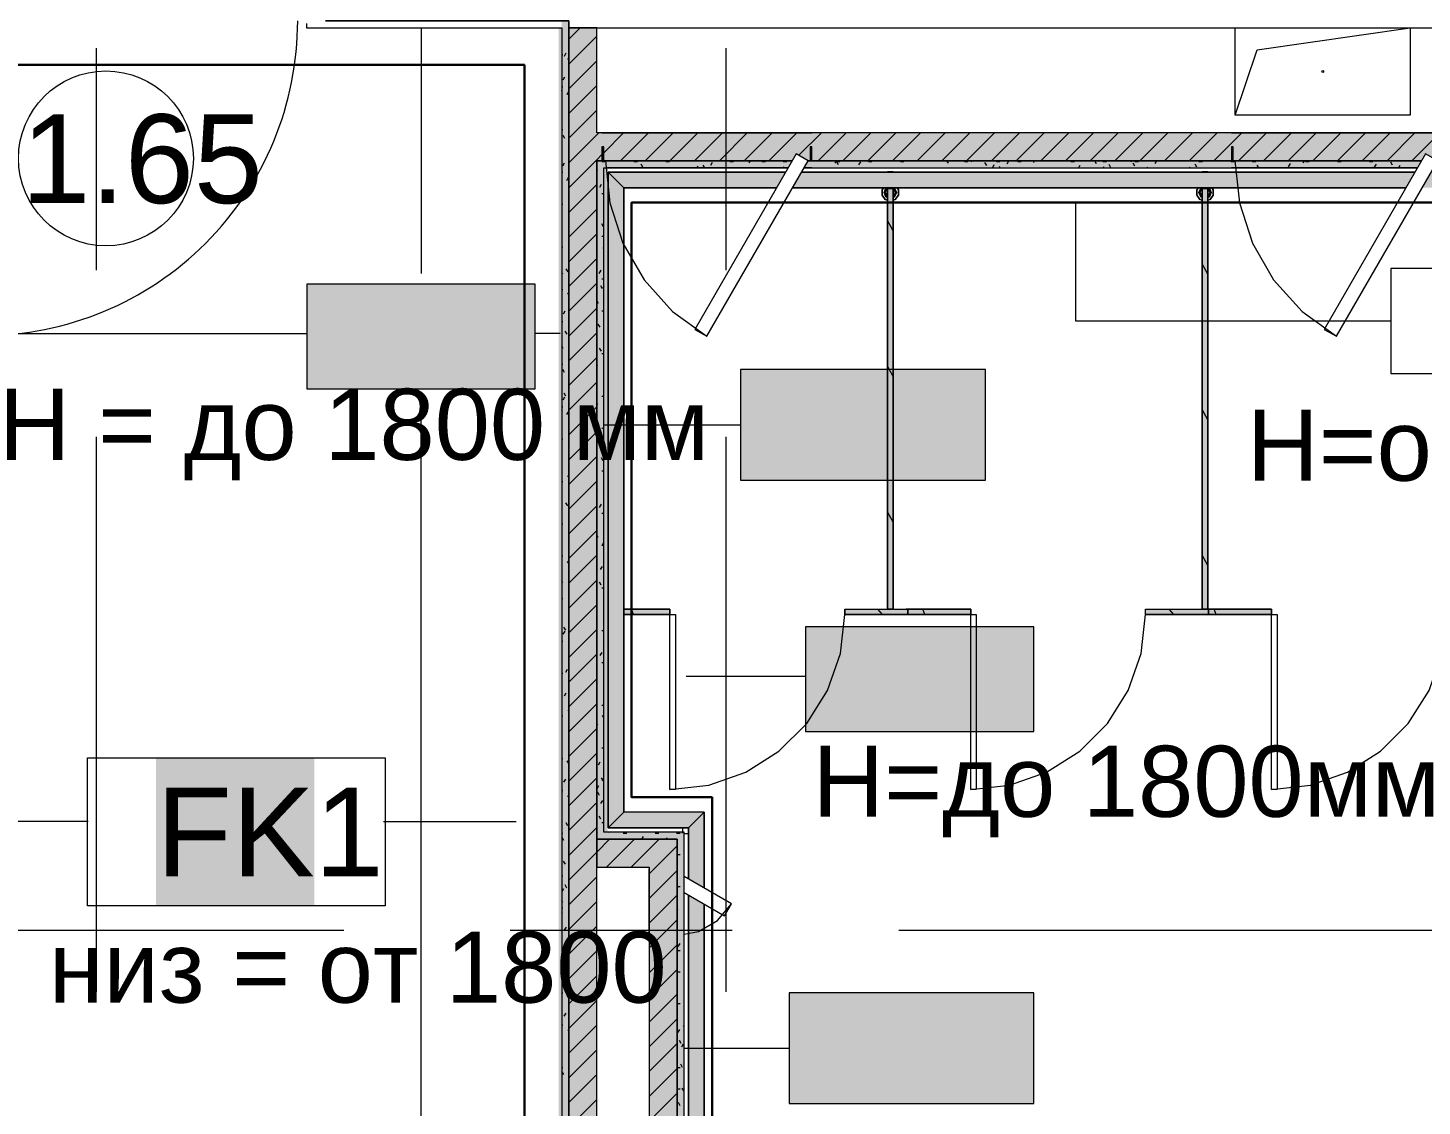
# Model space of a CAD drawing. Header units: millimetres. Extents: x -3817 to 677485, y -22715 to 103890.
# Drawn here: x 92907 to 96894, y 9208 to 12291 of the extents above; entities that cross this region are included whole.
import ezdxf

# ---------------------------------------------------------------- set-up
doc = ezdxf.new("R2010")
doc.units = ezdxf.units.MM
doc.layers.add('PDF _Геометрия', color=7, linetype='Continuous', true_color=0x1d1d1d)
doc.layers.add('PDF _Сплошная заливка', color=7, linetype='Continuous', true_color=0xffffff)
doc.layers.add('PDF _Текст', color=7, linetype='Continuous')
doc.styles.add('PDF GOST-Common', font='arial.ttf')

msp = doc.modelspace()

# ---------------------------------------------------------------- hatches: boundary and pattern name
at = {"layer": 'PDF _Сплошная заливка', "transparency": 33554559}
for points in [[(100741.3, 11911.4), (101323.6, 11911.4), (101323.6, 11991.3), (94533.6, 11991.3), (94533.6, 11911.4), (94548.6, 11911.4), (94548.6, 11951.4), (94553.6, 11951.4), (94553.6, 11911.4), (95092.4, 11911.4), (95103.9, 11931.3), (95138.6, 11911.4), (95143.6, 11911.4), (95143.6, 11951.4), (95148.6, 11951.4), (95148.6, 11911.4), (96348.6, 11911.4), (96348.6, 11951.4), (96353.6, 11951.4), (96353.6, 11911.4), (96892.4, 11911.4), (96903.9, 11931.3), (96938.6, 11911.4), (96943.6, 11911.4), (96943.6, 11951.4), (96948.6, 11951.4), (96948.6, 11911.4), (98148.6, 11911.4), (98148.6, 11951.4), (98153.6, 11951.4), (98153.6, 11911.4), (98692.4, 11911.4), (98703.9, 11931.3), (98738.6, 11911.4), (98743.6, 11911.4), (98743.6, 11951.4), (98748.6, 11951.4), (98748.6, 11911.4), (99410.6, 11911.4)], [(94763.6, 7761.4), (94783.6, 7761.4), (94783.6, 9991.4), (94763.6, 9991.4), (94763.6, 8221.2)], [(94683.6, 7741.4), (94763.6, 7741.4), (94763.6, 9891.3), (94683.6, 9891.3), (94683.6, 8221.2)]]:
    msp.add_hatch(color=256, dxfattribs=at).paths.add_polyline_path(points)
h = msp.add_hatch(color=256, dxfattribs=at)
h.paths.add_polyline_path([(96880.8, 11891.3), (96892.4, 11911.4), (95137.6, 11909.6), (95127, 11891.3), (96749.4, 11891.3)], flags=0)
h.paths.add_polyline_path([(101323.6, 11891.3), (101323.6, 11911.4), (98738.6, 11911.4), (98727, 11891.3), (101303.6, 11891.3)], flags=0)
h.paths.add_polyline_path([(94753.4, 11891.3), (95080.8, 11891.3), (95092.4, 11911.4), (94553.6, 11911.4), (94553.6, 11891.3)], flags=0)
h.paths.add_polyline_path([(98680.8, 11891.3), (98692.4, 11911.4), (96938.6, 11911.4), (96927, 11891.3), (98413.9, 11891.3)], flags=0)
at = {"layer": 'PDF _Сплошная заливка', "true_color": 0xd7cdc4, "transparency": 33554559}
h = msp.add_hatch(color=254, dxfattribs=at)
h.paths.add_polyline_path([(100741.3, 11833.9), (101246.1, 11833.9), (101291.1, 11878.9), (98719.8, 11878.9), (98693.8, 11833.9), (100075.9, 11833.9)], flags=0)
h.paths.add_polyline_path([(98647.6, 11833.9), (98673.6, 11878.9), (96919.8, 11878.9), (96893.8, 11833.9), (98413.9, 11833.9)], flags=0)
h.paths.add_polyline_path([(96749.4, 11833.9), (96847.6, 11833.9), (96873.6, 11878.9), (95119.8, 11878.9), (95093.8, 11833.9), (96613.9, 11833.9)], flags=0)
h.paths.add_polyline_path([(95047.6, 11833.9), (95073.6, 11878.9), (94566.1, 11878.9), (94611.1, 11833.9), (94813.9, 11833.9)], flags=0)
msp.add_hatch(color=254, dxfattribs=at).paths.add_polyline_path([(94566.1, 10003.9), (94611.1, 10048.8), (94611.1, 11833.9), (94566.1, 11878.9), (94566.1, 10657)])
at = {"layer": 'PDF _Сплошная заливка', "true_color": 0xe2ddcd, "transparency": 33554559}
for points in [[(95365.1, 10629.3), (95381.1, 10629.3), (95381.1, 11829.4), (95365.1, 11829.4), (95365.1, 10657)], [(96265.1, 10629.3), (96281.1, 10629.3), (96281.1, 11829.4), (96265.1, 11829.4), (96265.1, 10657)]]:
    msp.add_hatch(color=254, dxfattribs=at).paths.add_polyline_path(points)
at = {"layer": 'PDF _Сплошная заливка', "true_color": 0xd7cdc4, "transparency": 33554559}
h = msp.add_hatch(color=254, dxfattribs=at)
h.paths.add_polyline_path([(94796.1, 7773.9), (94841.1, 7818.9), (94841.1, 9785.4), (94796.1, 9811.4), (94796.1, 8221.2)], flags=0)
h.paths.add_polyline_path([(94841.1, 9831.6), (94841.1, 10048.8), (94796.1, 10003.9), (94796.1, 9857.6)], flags=0)

# ---------------------------------------------------------------- linework, layer by layer
at = {"layer": 'PDF _Геометрия', "color": 9, "lineweight": 9, "true_color": 0xc0c0c0}
for points in [[(93703.6, 12303.4), (93703.6, 12291.4), (94433.6, 12291.4), (94433.6, 8631.3), (93653.6, 8631.3), (93653.6, 8619.4)], [(101773.6, 7311.4), (101403.6, 7311.4), (101403.6, 12291.4), (101323.6, 12291.4), (101323.6, 11991.3), (94533.6, 11991.3), (94533.6, 12291.4), (94453.6, 12291.4), (94453.6, 8611.3), (94453.6, 8631.3), (94453.6, 12311.3), (94433.6, 12311.3), (93758.6, 12311.3), (94453.6, 12311.3), (94453.6, 12291.4), (101853.6, 12291.4)], [(94548.6, 11991.3), (95148.6, 11991.3)], [(96348.6, 11991.3), (96948.6, 11991.3)], [(99873.6, 7311.4), (94533.6, 7311.4), (94533.6, 11911.4), (94553.6, 11911.4), (94533.6, 11911.4), (94533.6, 9971.3), (94553.6, 9971.3), (94763.6, 9971.3), (94763.6, 9891.3), (94763.6, 9971.3), (94533.6, 9971.3), (94533.6, 9891.3), (94683.6, 9891.3), (94683.6, 7741.4), (94533.6, 7741.4), (94533.6, 7661.4), (95503.6, 7661.4), (95503.6, 7311.4), (95583.6, 7311.4), (95583.6, 7461.4), (98533.6, 7461.4)], [(94815.1, 7761.4), (94783.6, 7761.4), (94783.6, 9991.4), (94763.6, 9991.4), (94553.6, 9991.4), (94553.6, 11891.3), (95080.8, 11891.3), (94564.6, 11891.3)], [(95148.6, 11891.3), (95127, 11891.3), (96880.8, 11891.3), (96348.6, 11891.3)], [(94683.6, 9686.4), (94683.6, 9886.3)]]:
    msp.add_lwpolyline(points, dxfattribs=at)
at = {"layer": 'PDF _Геометрия', "color": 7, "lineweight": 9}
for points in [[(94031.4, 12290.8), (94031.4, 11588.8)], [(96359.7, 12041.4), (96422.2, 12228.8), (96859.7, 12291.4)], [(94566.1, 11878.9), (94566.1, 10003.9), (94796.1, 10003.9), (94841.1, 10048.8), (94611.1, 10048.8), (94611.1, 11833.9)], [(95365.1, 11832.4), (95362.4, 11831.3), (95358, 11820.7), (95362.4, 11810), (95365.1, 11808.9)], [(95365.1, 11809), (95365.1, 11811.7), (95365.1, 11815.3), (95365.1, 11819.1), (95365.1, 11822.5), (95365.1, 11826.1), (95365.1, 11829.6), (95365.1, 11832.4)], [(95381.1, 11832.4), (95381.1, 11829.6), (95381.1, 11826), (95381.1, 11822.2), (95381.1, 11818.8), (95381.1, 11815.2), (95381.1, 11811.7), (95381.1, 11809)], [(95381.1, 11808.9), (95383.7, 11810), (95388.1, 11820.7), (95383.7, 11831.3), (95381.1, 11832.4)], [(96250.4, 11829.2), (96253.7, 11833.9), (96249.7, 11828.3), (96249.7, 11813.1), (96258.6, 11800.7), (96265.1, 11798.6), (96258.6, 11800.7), (96250.4, 11812.1)], [(96249.7, 11813.1), (96249.7, 11828.3)], [(96265.1, 11832.4), (96262.4, 11831.3), (96258, 11820.7), (96262.4, 11810), (96265.1, 11808.9)], [(96265.1, 11809), (96265.1, 11811.7), (96265.1, 11815.3), (96265.1, 11819.1), (96265.1, 11822.5), (96265.1, 11826.1), (96265.1, 11829.6), (96265.1, 11832.4)], [(96281.1, 11832.4), (96281.1, 11829.6), (96281.1, 11826), (96281.1, 11822.2), (96281.1, 11818.8), (96281.1, 11815.2), (96281.1, 11811.7), (96281.1, 11809)], [(96281.1, 11808.9), (96283.7, 11810), (96288.1, 11820.7), (96283.7, 11831.3), (96281.1, 11832.4)], [(96804.1, 11452.9), (95904.1, 11452.9), (95904.1, 11791.4)], [(92672.3, 11416.8), (93704.8, 11416.8)], [(94429.1, 11416.8), (94358, 11416.8)], [(94031.4, 8627.2), (94031.4, 11244.8)], [(94553.6, 11156.2), (94945.1, 11156.2)], [(94743.1, 10613.3), (94611.1, 10613.3), (94743.1, 10613.3)], [(94743.1, 10113.3), (94743.1, 10613.3), (94759.1, 10613.3), (94759.1, 10113.3), (94743.1, 10113.3), (94854.3, 10125.9), (94960, 10162.9), (95054.8, 10222.4), (95134, 10301.6), (95193.6, 10396.4), (95230.5, 10502.1), (95243.1, 10613.3), (95243.1, 10629.3), (95243.1, 10613.3)], [(95243.1, 10629.3), (95423.1, 10629.3), (95418.7, 10629.3)], [(95423.1, 10613.3), (95243.1, 10613.3), (95423.1, 10613.3)], [(95381.1, 10629.3), (95365.1, 10629.3)], [(95603.1, 10613.3), (95423.1, 10613.3), (95603.1, 10613.3)], [(95603.1, 10113.3), (95603.1, 10613.3), (95619.1, 10613.3), (95619.1, 10113.3), (95603.1, 10113.3), (95714.3, 10125.9), (95820, 10162.9), (95914.8, 10222.4), (95994, 10301.6), (96053.6, 10396.4), (96090.5, 10502.1), (96103.1, 10613.3), (96103.1, 10629.3)], [(96103.1, 10613.3), (96103.1, 10629.3), (96283.1, 10629.3), (96283.1, 10613.3), (96283.1, 10629.3)], [(96283.1, 10613.3), (96103.1, 10613.3), (96283.1, 10613.3)], [(96281.1, 10629.3), (96265.1, 10629.3)], [(96463.1, 10613.3), (96283.1, 10613.3), (96463.1, 10613.3)], [(96463.1, 10113.3), (96463.1, 10613.3), (96479.1, 10613.3), (96479.1, 10113.3), (96463.1, 10113.3), (96574.3, 10125.9), (96680, 10162.9), (96774.8, 10222.4), (96854, 10301.6), (96913.6, 10396.4), (96950.5, 10502.1), (96963.1, 10613.3), (96963.1, 10629.3)], [(94789.1, 10436.9), (95130.6, 10436.9)], [(94841.1, 10048.8), (94841.1, 9831.6), (94841.1, 10048.8), (94611.1, 10048.8)], [(93079.6, 10021.3), (92803.6, 10021.3)], [(93923.6, 10021.3), (94303.6, 10021.3)], [(94796.1, 10003.9), (94796.1, 9857.6), (94796.1, 10003.9), (94566.1, 10003.9)], [(94779.1, 10003.9), (94779.1, 9991.4)], [(94783.6, 9987.4), (94796.1, 9987.4)], [(94796.1, 7773.9), (94822.3, 7773.9), (94796.1, 7773.9), (94796.1, 9811.4), (94796.1, 7773.9), (94841.1, 7818.9), (94841.1, 9785.4), (94841.1, 7818.9), (94848.3, 7818.9), (94841.1, 7818.9)], [(94783.6, 9373.8), (95083.7, 9373.8)]]:
    msp.add_lwpolyline(points, dxfattribs=at)
at = {"layer": 'PDF _Геометрия', "lineweight": 9}
for points in [[(94453.6, 12258.5), (94486.4, 12291.4)], [(94453.6, 12187.8), (94533.6, 12267.8)], [(94453.6, 12117.1), (94533.6, 12197.1)], [(94453.6, 12046.4), (94533.6, 12126.4)], [(94453.6, 11975.6), (94533.6, 12055.6)], [(94453.6, 11904.9), (94533.6, 11984.9), (94540, 11991.3)], [(94553.6, 11934.2), (94610.7, 11991.3)], [(94601.4, 11911.4), (94681.4, 11991.3)], [(94672.1, 11911.4), (94752.1, 11991.3)], [(94742.8, 11911.4), (94822.8, 11991.3)], [(94813.5, 11911.4), (94893.5, 11991.3)], [(94884.3, 11911.4), (94964.3, 11991.3)], [(94955, 11911.4), (95035, 11991.3)], [(95025.7, 11911.4), (95105.7, 11991.3)], [(95111.8, 11926.8), (95176.4, 11991.3)], [(95167.1, 11911.4), (95247.1, 11991.3)], [(95237.8, 11911.4), (95317.8, 11991.3)], [(95308.5, 11911.4), (95388.5, 11991.3)], [(95379.2, 11911.4), (95459.2, 11991.3)], [(95449.9, 11911.4), (95529.9, 11991.3)], [(95520.7, 11911.4), (95600.7, 11991.3)], [(95591.4, 11911.4), (95671.4, 11991.3)], [(95662.1, 11911.4), (95742.1, 11991.3)], [(95732.8, 11911.4), (95812.8, 11991.3)], [(95803.5, 11911.4), (95883.5, 11991.3)], [(95874.2, 11911.4), (95954.2, 11991.3)], [(95944.9, 11911.4), (96024.9, 11991.3)], [(96015.6, 11911.4), (96095.6, 11991.3)], [(96086.3, 11911.4), (96166.3, 11991.3)], [(96157.1, 11911.4), (96237.1, 11991.3)], [(96227.8, 11911.4), (96307.8, 11991.3)], [(96298.5, 11911.4), (96378.5, 11991.3)], [(96369.2, 11911.4), (96449.2, 11991.3)], [(96439.9, 11911.4), (96519.9, 11991.3)], [(96510.6, 11911.4), (96590.6, 11991.3)], [(96581.3, 11911.4), (96661.3, 11991.3)], [(96652, 11911.4), (96732, 11991.3)], [(96722.7, 11911.4), (96802.7, 11991.3)], [(96793.4, 11911.4), (96873.4, 11991.3)], [(96864.2, 11911.4), (96944.2, 11991.3)], [(94453.6, 11834.2), (94533.6, 11914.2), (94548.6, 11929.2)], [(94453.6, 11763.5), (94533.6, 11843.5)], [(94453.6, 11692.8), (94533.6, 11772.8)], [(94453.6, 11622.1), (94533.6, 11702.1)], [(94453.6, 11551.4), (94533.6, 11631.4)], [(94453.6, 11480.7), (94533.6, 11560.7)], [(94453.6, 11410), (94533.6, 11490)], [(94453.6, 11339.2), (94533.6, 11419.2)], [(94453.6, 11268.5), (94533.6, 11348.5)], [(94453.6, 11197.8), (94533.6, 11277.8)], [(94453.6, 11127.1), (94533.6, 11207.1)], [(94453.6, 11056.4), (94533.6, 11136.4)], [(94453.6, 10985.7), (94533.6, 11065.7)], [(94453.6, 10915), (94533.6, 10995)], [(94453.6, 10844.3), (94533.6, 10924.3)], [(94453.6, 10773.6), (94533.6, 10853.6)], [(94453.6, 10702.9), (94533.6, 10782.9)], [(94453.6, 10632.1), (94533.6, 10712.1)], [(94453.6, 10561.4), (94533.6, 10641.4)], [(94453.6, 10490.7), (94533.6, 10570.7)], [(94453.6, 10420), (94533.6, 10500)], [(94453.6, 10349.3), (94533.6, 10429.3)], [(94453.6, 10278.6), (94533.6, 10358.6)], [(94453.6, 10207.9), (94533.6, 10287.9)], [(94453.6, 10137.2), (94533.6, 10217.2)], [(94453.6, 10066.5), (94533.6, 10146.5)], [(94453.6, 9995.7), (94533.6, 10075.7)], [(94453.6, 9925), (94533.6, 10005)], [(94453.6, 9854.3), (94533.6, 9934.3), (94570.6, 9971.3)], [(94561.3, 9891.3), (94641.3, 9971.3)], [(94632, 9891.3), (94712, 9971.3)], [(94683.6, 9872.2), (94702.7, 9891.3), (94763.6, 9952.2)], [(94453.6, 9783.6), (94533.6, 9863.6)], [(94683.6, 9801.5), (94763.6, 9881.5)], [(94683.6, 9730.8), (94763.6, 9810.8)], [(94453.6, 9712.9), (94533.6, 9792.9)], [(94683.6, 9660.1), (94763.6, 9740.1)], [(94453.6, 9642.2), (94533.6, 9722.2)], [(94453.6, 9571.5), (94533.6, 9651.5)], [(94683.6, 9589.3), (94763.6, 9669.3)], [(94453.6, 9500.8), (94533.6, 9580.8)], [(94683.6, 9518.6), (94763.6, 9598.6)], [(94453.6, 9430.1), (94533.6, 9510.1)], [(94683.6, 9447.9), (94763.6, 9527.9)], [(94683.6, 9377.2), (94763.6, 9457.2)], [(94453.6, 9359.3), (94533.6, 9439.3)], [(94453.6, 9288.6), (94533.6, 9368.6)], [(94683.6, 9306.5), (94763.6, 9386.5)], [(94453.6, 9217.9), (94533.6, 9297.9)], [(94683.6, 9235.8), (94763.6, 9315.8)], [(94453.6, 9147.2), (94533.6, 9227.2)], [(94683.6, 9165.1), (94763.6, 9245.1)]]:
    msp.add_lwpolyline(points, dxfattribs=at)
at = {"layer": 'PDF _Геометрия', "color": 7, "lineweight": 9}
for points in [[(96859.7, 12291.4), (96859.7, 12041.4), (96359.7, 12041.4), (96359.7, 12291.4)], [(94553.6, 11911.4), (95092.4, 11911.4)], [(95138.6, 11911.4), (96892.4, 11911.4)], [(94611.1, 11833.9), (94611.1, 10048.8), (94566.1, 10003.9), (94566.1, 11878.9), (95073.6, 11878.9), (94566.1, 11878.9), (94611.1, 11833.9), (95047.6, 11833.9)], [(96873.6, 11878.9), (95119.8, 11878.9)], [(95381.1, 11879.3), (95365.1, 11879.3)], [(96281.1, 11879.3), (96265.1, 11879.3)], [(96847.6, 11833.9), (95093.8, 11833.9)], [(95365.1, 11798.6), (95358.6, 11800.7), (95349.7, 11813.1), (95349.7, 11828.3), (95353.7, 11833.9), (95349.7, 11828.3), (95349.7, 11813.1), (95358.6, 11800.7)], [(95365.1, 11806.4), (95360.7, 11808.2), (95355.5, 11820.7), (95360.7, 11833.1), (95355.5, 11820.7), (95360.7, 11808.2)], [(95365.1, 11833.4), (95358.1, 11822), (95362.9, 11809.5), (95365.1, 11807.9)], [(95365.1, 11833.9), (95365.1, 10629.3), (95365.1, 11829.4)], [(95392.4, 11833.9), (95396.5, 11828.3), (95396.5, 11813.1), (95387.5, 11800.7), (95381.1, 11798.6), (95387.5, 11800.7), (95396.5, 11813.1), (95396.5, 11828.3)], [(95381.1, 11833.9), (95381.1, 11829.4), (95381.1, 10629.3)], [(95381.1, 11807.9), (95388.1, 11819.3), (95383.3, 11831.8), (95381.1, 11833.4)], [(95385.5, 11833.1), (95390.6, 11820.7), (95385.5, 11808.2), (95381.1, 11806.4), (95385.5, 11808.2), (95390.6, 11820.7)], [(96265.1, 11806.4), (96260.7, 11808.2), (96255.5, 11820.7), (96260.7, 11833.1), (96255.5, 11820.7), (96260.7, 11808.2)], [(96265.1, 11833.4), (96258.1, 11822), (96262.9, 11809.5), (96265.1, 11807.9)], [(96265.1, 11833.9), (96265.1, 10629.3), (96265.1, 11829.4)], [(96292.4, 11833.9), (96296.5, 11828.3), (96296.5, 11813.1), (96287.5, 11800.7), (96281.1, 11798.6), (96287.5, 11800.7), (96296.5, 11813.1), (96296.5, 11828.3)], [(96281.1, 11833.9), (96281.1, 11829.4), (96281.1, 10629.3)], [(96281.1, 11807.9), (96288.1, 11819.3), (96283.3, 11831.8), (96281.1, 11833.4)], [(96285.5, 11833.1), (96290.6, 11820.7), (96285.5, 11808.2), (96281.1, 11806.4), (96285.5, 11808.2), (96290.6, 11820.7)], [(97457.2, 11602.9), (96804.1, 11602.9), (96804.1, 11302.9), (97457.2, 11302.9)], [(94358, 11558.7), (93704.8, 11558.7), (93704.8, 11258.7), (94358, 11258.7)], [(95645.1, 11313.8), (94945.1, 11313.8), (94945.1, 10998.1), (95645.1, 10998.1)], [(94743.1, 10629.3), (94611.1, 10629.3), (94743.1, 10629.3), (94743.1, 10613.3)], [(95423.1, 10629.3), (95423.1, 10613.3)], [(95603.1, 10629.3), (95423.1, 10629.3), (95603.1, 10629.3), (95603.1, 10613.3)], [(96463.1, 10629.3), (96283.1, 10629.3), (96463.1, 10629.3), (96463.1, 10613.3)], [(95783.7, 10578.8), (95130.6, 10578.8), (95130.6, 10278.8), (95783.7, 10278.8)], [(93077.4, 10203.8), (93929, 10203.8), (93929, 9780.8), (93077.4, 9780.8)], [(94763.6, 7761.4), (94763.6, 9891.3)], [(95783.7, 9531.4), (95083.7, 9531.4), (95083.7, 9215.7), (95783.7, 9215.7)]]:
    msp.add_lwpolyline(points, close=True, dxfattribs=at)
at = {"layer": 'PDF _Геометрия', "color": 253, "lineweight": 9, "true_color": 0xaaaaaa}
for points in [[(93103.6, 11598.3), (93103.6, 12233.3)], [(94903.6, 11598.3), (94903.6, 12233.3)], [(94558.6, 11911.4), (94571.3, 11790.8), (94608.7, 11675.4), (94669.3, 11570.4), (94750.5, 11480.3), (94848.6, 11409.1)], [(96358.6, 11911.4), (96371.3, 11790.8), (96408.7, 11675.4), (96469.3, 11570.4), (96550.5, 11480.3), (96648.6, 11409.1)], [(93103.6, 9534.5), (93103.6, 11122)], [(94903.6, 9534.5), (94903.6, 11122)], [(94783.6, 9699.9), (94825.1, 9707.2), (94879.3, 9738.5), (94919.5, 9786.4)], [(92222.7, 9711.4), (93810.2, 9711.4)], [(94286.4, 9711.4), (94921.4, 9711.4)], [(95397.7, 9711.4), (96985.2, 9711.4)]]:
    msp.add_lwpolyline(points, dxfattribs=at)
at = {"layer": 'PDF _Геометрия', "color": 253, "lineweight": 9, "true_color": 0x9b9b9b}
for points in [[(94433.6, 12213.6), (94436.8, 12213.6)], [(94445.8, 12218.4), (94440.8, 12209.7)], [(94453.6, 12199.5), (94451.5, 12203.1)], [(94433.6, 12122.2), (94436.8, 12122.2)], [(94441.8, 12150.3), (94436.7, 12141.6)], [(94434.2, 12111.1), (94433.6, 12112.2)], [(94452.9, 12108.7), (94447.9, 12100)], [(94433.6, 12000.2), (94436.8, 12000.2)], [(94442.4, 11975.1), (94437.4, 11983.8)], [(94440.7, 11904.6), (94435.6, 11895.9)], [(94535.1, 11885.3), (94533.6, 11882.6)], [(94548.7, 11908.8), (94553.6, 11908.8), (94558.8, 11908.8)], [(94640.1, 11908.8), (94650.2, 11908.8)], [(94655.7, 11911.4), (94655, 11910)], [(94665.8, 11892.9), (94660.8, 11901.6)], [(94731.6, 11908.8), (94741.6, 11908.8)], [(94822.5, 11895.3), (94820.2, 11891.3)], [(94842.7, 11891.3), (94838.5, 11898.6)], [(94864.1, 11906.5), (94859.1, 11897.8)], [(94902.1, 11911.4), (94900.7, 11908.9)], [(94914.5, 11908.8), (94924.5, 11908.8)], [(94948.3, 11891.3), (94948.2, 11891.5)], [(94972.5, 11911.4), (94968.7, 11904.9)], [(95005.9, 11908.8), (95016, 11908.8)], [(95068.2, 11894.2), (95066.5, 11891.3)], [(95066.9, 11908.8), (95076.9, 11908.8)], [(95183.7, 11910.3), (95183.1, 11911.4)], [(95218.9, 11911.4), (95214.5, 11903.8)], [(95219.3, 11908.8), (95229.3, 11908.8)], [(95225.3, 11899.1), (95220.3, 11907.9)], [(95287.5, 11908.4), (95282.5, 11899.7)], [(95310.7, 11908.8), (95320.8, 11908.8)], [(95402.1, 11908.8), (95412.2, 11908.8)], [(95539.1, 11904.3), (95535, 11911.4)], [(95585, 11908.8), (95595.1, 11908.8)], [(95607.1, 11908.4), (95605.4, 11911.4)], [(95648.8, 11897.3), (95643.7, 11906)], [(95669.3, 11899.1), (95664.9, 11891.3)], [(95676.5, 11908.8), (95686.5, 11908.8)], [(95687.4, 11891.3), (95685.4, 11894.8)], [(95711, 11910.3), (95706, 11901.6)], [(95737.4, 11908.8), (95747.5, 11908.8)], [(95784.8, 11905.4), (95781.4, 11911.4)], [(95817.2, 11911.4), (95815.6, 11908.6)], [(95889.8, 11908.8), (95899.9, 11908.8)], [(95915.1, 11898), (95911.2, 11891.3)], [(95962.5, 11902.4), (95957.5, 11911.1)], [(95981.3, 11908.8), (95991.3, 11908.8)], [(95983.1, 11893.9), (95981.6, 11891.3)], [(96004.1, 11891.3), (95999.1, 11900)], [(96063.6, 11911.4), (96061.4, 11907.5)], [(96072.2, 11895.4), (96067.2, 11904.1)], [(96072.7, 11908.8), (96082.8, 11908.8)], [(96109.7, 11891.3), (96108.8, 11892.9)], [(96133.9, 11911.4), (96129.4, 11903.5)], [(96228.8, 11892.9), (96228, 11891.3)], [(96249.9, 11892.4), (96244.9, 11901.1)], [(96255.6, 11908.8), (96265.6, 11908.8)], [(96347, 11908.8), (96357.1, 11908.8)], [(96408, 11908.8), (96418, 11908.8)], [(96426.5, 11891.3), (96422.6, 11898.1)], [(96516.2, 11902.9), (96511.2, 11894.2)], [(96556.3, 11911.4), (96552.8, 11905.4)], [(96560.4, 11908.8), (96570.4, 11908.8)], [(96651.8, 11908.8), (96661.9, 11908.8)], [(96743.3, 11908.8), (96753.3, 11908.8)], [(96762, 11901.8), (96756.9, 11893.1)], [(96767.8, 11909.8), (96766.9, 11911.4)], [(96809.4, 11898.6), (96804.4, 11907.3)], [(96830, 11897.7), (96826.3, 11891.3)], [(94433.6, 11878.3), (94436.8, 11878.3)], [(94451.8, 11863), (94446.8, 11854.2)], [(94546.3, 11843.6), (94541.2, 11834.9)], [(94548.7, 11817.3), (94553.6, 11817.3)], [(94433.6, 11786.9), (94436.8, 11786.9)], [(94553.2, 11722.2), (94548.1, 11731)], [(94548.7, 11695.4), (94553.6, 11695.4)], [(94433.6, 11664.9), (94436.8, 11664.9)], [(94553.6, 11660.5), (94552.2, 11662.9)], [(94451.6, 11593.3), (94446.6, 11602)], [(94534, 11639.5), (94533.6, 11638.8)], [(94435.5, 11590.8), (94433.6, 11587.5)], [(94545.2, 11597.9), (94540.1, 11589.2)], [(94548.7, 11573.5), (94553.6, 11573.5)], [(94433.6, 11543), (94436.8, 11543)], [(94453.6, 11529), (94450.7, 11533.9)], [(94550.2, 11544.5), (94545.1, 11553.3)], [(94553.6, 11551.5), (94551.3, 11547.6)], [(94539, 11502.9), (94534, 11511.6)], [(94548.7, 11482.1), (94553.6, 11482.1)], [(94433.6, 11451.6), (94436.8, 11451.6)], [(94442.6, 11481.2), (94437.5, 11472.4)], [(94543.1, 11434.9), (94538.1, 11443.6)], [(94448.7, 11415.6), (94443.6, 11424.3)], [(94437.5, 11373.9), (94433.6, 11380.7)], [(94547.2, 11366.8), (94542.1, 11375.6)], [(94433.6, 11329.7), (94436.8, 11329.7)], [(94536, 11325.2), (94533.6, 11329.4)], [(94548.7, 11360.2), (94553.6, 11360.2)], [(94441.6, 11305.9), (94436.6, 11314.6)], [(94445.7, 11237.8), (94440.6, 11246.6)], [(94433.6, 11207.7), (94436.8, 11207.7)], [(94441.5, 11235.4), (94436.4, 11226.7)], [(94535.9, 11216.1), (94533.6, 11212.1)], [(94548.7, 11238.2), (94553.6, 11238.2)], [(94434.5, 11196.2), (94433.6, 11197.8)], [(94452.6, 11193.8), (94447.6, 11185.1)], [(94548.7, 11146.8), (94553.6, 11146.8)], [(94553.6, 11124.8), (94553.2, 11124.1)], [(94433.6, 11116.3), (94436.8, 11116.3)], [(94552.4, 11053.1), (94547.3, 11061.8)], [(94453.6, 11012.6), (94450.6, 11007.4)], [(94548.7, 11024.9), (94553.6, 11024.9)], [(94433.6, 10994.4), (94436.8, 10994.4)], [(94534.8, 10970.4), (94533.6, 10968.2)], [(94450.8, 10924.1), (94445.8, 10932.8)], [(94546, 10928.7), (94540.9, 10920)], [(94548.7, 10903), (94553.6, 10903)], [(94433.6, 10872.5), (94436.8, 10872.5)], [(94538.2, 10833.7), (94533.6, 10841.7)], [(94553, 10819.1), (94548, 10810.3)], [(94548.7, 10811.5), (94553.6, 10811.5)], [(94433.6, 10781), (94436.8, 10781)], [(94453.6, 10768.7), (94449.5, 10761.6)], [(94549, 10751), (94543.9, 10742.3)], [(94436.7, 10704.7), (94433.6, 10710.2)], [(94546.4, 10697.7), (94541.3, 10706.4)], [(94548.7, 10689.6), (94553.6, 10689.6)], [(94433.6, 10659.1), (94436.8, 10659.1)], [(94442.3, 10566.3), (94437.2, 10557.5)], [(94444.9, 10568.7), (94439.8, 10577.4)], [(94548.7, 10567.7), (94553.6, 10567.7)], [(94433.6, 10537.2), (94436.8, 10537.2)], [(94547.9, 10505.3), (94542.8, 10496.6)], [(94433.6, 10445.7), (94436.8, 10445.7)], [(94449.3, 10456.6), (94444.3, 10447.9)], [(94548.7, 10476.2), (94553.6, 10476.2)], [(94445.3, 10388.5), (94440.2, 10379.8)], [(94453.6, 10342), (94451.4, 10338.2)], [(94548.7, 10354.3), (94553.6, 10354.3)], [(94433.6, 10323.8), (94436.8, 10323.8)], [(94535.6, 10301.2), (94533.6, 10297.7)], [(94553.6, 10319.4), (94550.6, 10324.6)], [(94548.7, 10232.4), (94553.6, 10232.4)], [(94433.6, 10201.9), (94436.8, 10201.9)], [(94453.6, 10187.8), (94449.1, 10195.6)], [(94542.7, 10191.5), (94537.7, 10182.8)], [(94444.2, 10142.8), (94439.1, 10134.1)], [(94453.6, 10126.9), (94453.2, 10127.6)], [(94552.6, 10138.2), (94547.6, 10146.9)], [(94548.7, 10141), (94553.6, 10141)], [(94433.6, 10110.5), (94436.8, 10110.5)], [(94453.6, 10098.2), (94450.3, 10092.5)], [(94538.6, 10123.5), (94533.6, 10114.8)], [(94541.5, 10096.5), (94536.5, 10105.2)], [(94549.8, 10081.9), (94544.7, 10073.1)], [(94451.1, 10009.2), (94446.1, 10017.9)], [(94545.6, 10028.5), (94540.5, 10037.2)], [(94548.7, 10019), (94553.6, 10019)], [(94433.6, 9988.6), (94436.8, 9988.6)], [(94440, 9967.5), (94435, 9976.2)], [(94567.9, 9991.4), (94567, 9989.9)], [(94609.7, 9988.6), (94619.7, 9988.6)], [(94666.5, 9979.3), (94661.9, 9971.3)], [(94701.1, 9988.6), (94711.2, 9988.6)], [(94734.5, 9975.2), (94732.3, 9971.3)], [(94762.1, 9988.6), (94763.6, 9988.6), (94772.1, 9988.6)], [(94780.1, 9988), (94778.2, 9991.4)], [(94763.6, 9927.6), (94772.1, 9927.6)], [(94444.1, 9899.5), (94439, 9908.2)], [(94433.6, 9866.6), (94436.8, 9866.6)], [(94439, 9829), (94434, 9820.3)], [(94448.2, 9831.5), (94443.1, 9840.2)], [(94763.6, 9836.1), (94772.1, 9836.1)], [(94437, 9789.8), (94433.6, 9795.8)], [(94433.6, 9775.2), (94436.8, 9775.2)], [(94763.9, 9782.2), (94763.6, 9781.6)], [(94766, 9768.6), (94763.6, 9772.8)], [(94434.9, 9761), (94433.6, 9758.7)], [(94446.1, 9719.4), (94441, 9710.7)], [(94433.6, 9653.3), (94436.8, 9653.3)], [(94763.6, 9653.3), (94772.1, 9653.3)], [(94771, 9672.6), (94766, 9663.9)], [(94434, 9612.1), (94433.6, 9612.9)], [(94763.6, 9592.3), (94772.1, 9592.3)], [(94433.6, 9531.4), (94436.8, 9531.4)], [(94433.8, 9515.3), (94433.6, 9514.9)], [(94453.3, 9517.7), (94448.3, 9526.4)], [(94763.6, 9500.9), (94772.1, 9500.9)], [(94445, 9473.6), (94439.9, 9464.9)], [(94433.6, 9439.9), (94436.8, 9439.9)], [(94453.6, 9427.6), (94451.1, 9423.3)], [(94769.9, 9426.8), (94764.9, 9418.1)], [(94783.6, 9433.4), (94781.4, 9437.2)], [(94775.3, 9386.8), (94770.2, 9395.5)], [(94781, 9385.2), (94776, 9376.5)], [(94433.6, 9318), (94436.8, 9318)], [(94439.2, 9298.4), (94434.2, 9307.1)], [(94763.6, 9318), (94772.1, 9318)], [(94779.3, 9318.8), (94774.3, 9327.5)], [(94763.6, 9257), (94772.1, 9257)], [(94783.4, 9250.7), (94778.4, 9259.5)], [(94783.6, 9267.6), (94783.1, 9266.8)], [(94772.3, 9209.1), (94767.2, 9217.8)]]:
    msp.add_lwpolyline(points, dxfattribs=at)
at = {"layer": 'PDF _Геометрия', "color": 231, "lineweight": 30, "true_color": 0xff80c0}
for points in [[(92827.1, 8805.1), (94327.1, 8805.1), (94327.1, 12185.1), (92827.1, 12185.1)], [(101203.6, 11791.4), (94633.6, 11791.4), (94633.6, 10091.3), (94863.6, 10091.3), (94863.6, 7861.4), (95694.6, 7861.4), (95694.6, 7661.4), (98714.6, 7661.4), (98714.6, 7431.3), (101203.6, 7431.3)]]:
    msp.add_lwpolyline(points, close=True, dxfattribs=at)
at = {"layer": 'PDF _Геометрия', "color": 253, "lineweight": 13, "true_color": 0xaaaaaa}
for points in [[(94553.6, 11951.4), (94548.6, 11951.4), (94548.6, 11911.4), (94553.6, 11911.4)], [(94848.6, 11409.1), (95138.6, 11911.4), (95103.9, 11931.3), (94813.9, 11429.1)], [(95143.6, 11951.4), (95143.6, 11911.4), (95148.6, 11911.4), (95148.6, 11951.4)], [(96353.6, 11951.4), (96348.6, 11951.4), (96348.6, 11911.4), (96353.6, 11911.4)], [(96648.6, 11409.1), (96938.6, 11911.4), (96903.9, 11931.3), (96613.9, 11429.1)]]:
    msp.add_lwpolyline(points, close=True, dxfattribs=at)
at = {"layer": 'PDF _Геометрия', "color": 9, "lineweight": 9, "true_color": 0xc3c3c1}
for points in [[(95381.1, 11710.6), (95365.1, 11740.2)], [(96281.1, 11586.9), (96265.1, 11616.5)], [(95381.1, 11294.1), (95365.1, 11323.7)], [(96281.1, 11170.4), (96265.1, 11200)], [(95381.1, 10877.6), (95365.1, 10907.2)], [(96281.1, 10753.9), (96265.1, 10783.5)], [(94638.9, 10613.3), (94633.1, 10629.3)], [(95351.1, 10613.3), (95337.7, 10629.3)], [(95471.9, 10613.3), (95466.1, 10629.3)], [(96184.1, 10613.3), (96170.7, 10629.3)], [(96304.9, 10613.3), (96299.1, 10629.3)]]:
    msp.add_lwpolyline(points, dxfattribs=at)
at = {"layer": 'PDF _Геометрия', "color": 253, "lineweight": 13, "true_color": 0xaaaaaa}
msp.add_lwpolyline([(94783.6, 9818.6), (94899.5, 9751.7), (94919.5, 9786.4), (94783.6, 9864.8)], dxfattribs=at)
at = {"layer": 'PDF _Геометрия', "color": 7, "lineweight": 9}
for centre, radius in [((93130.3, 11918), 250), ((93130.3, 11918), 250), ((96609.7, 12166.4), 2.5)]:
    msp.add_circle(centre, radius, dxfattribs=at)
at = {"layer": 'PDF _Геометрия', "color": 253, "lineweight": 9, "true_color": 0xaaaaaa}
msp.add_arc((92778.6, 12311.3), 900, 269.9997, 0.0002, dxfattribs=at)
at = {"layer": 'PDF _Сплошная заливка', "color": 131, "lineweight": 35, "true_color": 0xa9f3f5, "transparency": 33554559}
msp.add_solid([(94433.6, 8631.8), (94433.6, 12291.4), (94424.6, 8631.8), (94424.6, 12291.4)], dxfattribs=at)
at = {"layer": 'PDF _Сплошная заливка', "lineweight": 35, "transparency": 33554559}
for points in [[(94453.6, 8631.3), (94453.6, 12311.3), (94433.6, 8631.3), (94433.6, 12311.3)], [(94533.6, 7311.4), (94533.6, 12291.4), (94453.6, 7311.4), (94453.6, 12291.4)], [(94548.6, 11911.4), (94553.6, 11911.4), (94548.6, 11951.4), (94553.6, 11951.4)], [(95143.6, 11911.4), (95148.6, 11911.4), (95143.6, 11951.4), (95148.6, 11951.4)], [(96348.6, 11911.4), (96353.6, 11911.4), (96348.6, 11951.4), (96353.6, 11951.4)], [(94553.6, 9971.3), (94553.6, 11911.4), (94533.6, 9971.3), (94533.6, 11911.4)], [(94533.6, 9891.3), (94763.6, 9891.3), (94533.6, 9971.3), (94763.6, 9971.3)], [(94553.6, 9971.3), (94763.6, 9971.3), (94553.6, 9991.4), (94763.6, 9991.4)]]:
    msp.add_solid(points, dxfattribs=at)
at = {"layer": 'PDF _Сплошная заливка', "color": 100, "lineweight": 35, "true_color": 0x00ff40, "transparency": 33554559}
msp.add_solid([(94564.6, 9991.4), (94564.6, 11891.3), (94553.6, 9991.4), (94553.6, 11891.3)], dxfattribs=at)
at = {"layer": 'PDF _Сплошная заливка', "color": 254, "lineweight": 35, "true_color": 0xe2ddcd, "transparency": 33554559}
for points in [[(95365.1, 11829.4), (95381.1, 11829.4), (95365.1, 11833.9), (95381.1, 11833.9)], [(96265.1, 11829.4), (96281.1, 11829.4), (96265.1, 11833.9), (96281.1, 11833.9)], [(94743.1, 10613.3), (94743.1, 10629.3), (94611.1, 10613.3), (94611.1, 10629.3)], [(95243.1, 10613.3), (95423.1, 10613.3), (95243.1, 10629.3), (95423.1, 10629.3)], [(95603.1, 10613.3), (95603.1, 10629.3), (95423.1, 10613.3), (95423.1, 10629.3)], [(96283.1, 10613.3), (96283.1, 10629.3), (96103.1, 10613.3), (96103.1, 10629.3)], [(96463.1, 10613.3), (96463.1, 10629.3), (96283.1, 10613.3), (96283.1, 10629.3)]]:
    msp.add_solid(points, dxfattribs=at)
at = {"layer": 'PDF _Сплошная заливка', "lineweight": 9, "transparency": 33554559}
for points in [[(94358, 11558.7), (93704.8, 11558.7), (94358, 11258.7), (93704.8, 11258.7)], [(95645.1, 11313.8), (94945.1, 11313.8), (95645.1, 10998.1), (94945.1, 10998.1)], [(95783.7, 10578.8), (95130.6, 10578.8), (95783.7, 10278.8), (95130.6, 10278.8)], [(93273.8, 10203.8), (93726.3, 10203.8), (93273.8, 9780.5), (93726.3, 9780.5)], [(95783.7, 9531.4), (95083.7, 9531.4), (95783.7, 9215.7), (95083.7, 9215.7)]]:
    msp.add_solid(points, dxfattribs=at)
at = {"layer": 'PDF _Сплошная заливка', "color": 254, "lineweight": 35, "true_color": 0xd7cdc4, "transparency": 33554559}
msp.add_solid([(94796.1, 10003.9), (94841.1, 10048.8), (94566.1, 10003.9), (94611.1, 10048.8)], dxfattribs=at)

# ---------------------------------------------------------------- texts
at = {"layer": 'PDF _Текст', "color": 250, "true_color": 0x3c3c3c, "attachment_point": 4, "style": 'PDF GOST-Common'}
for s, insert, char_height in [('1.65', (92888.5, 11915.2), 254), ('H = до 1800 мм', (92823.9, 11128), 203.2), ('Н=от 1800мм', (96393, 11096.4), 203.2), ('Н=до 1800мм', (95150.7, 10107.3), 203.2), ('H низ = от 1800', (92683, 9603.9), 203.2)]:
    msp.add_mtext(s, dxfattribs=dict(at, insert=insert, char_height=char_height))
at = {"layer": 'PDF _Текст', "insert": (93273.8, 9991.9), "char_height": 254, "attachment_point": 4, "style": 'PDF GOST-Common'}
msp.add_mtext('FK1', dxfattribs=at)

doc.saveas('drawing.dxf')
